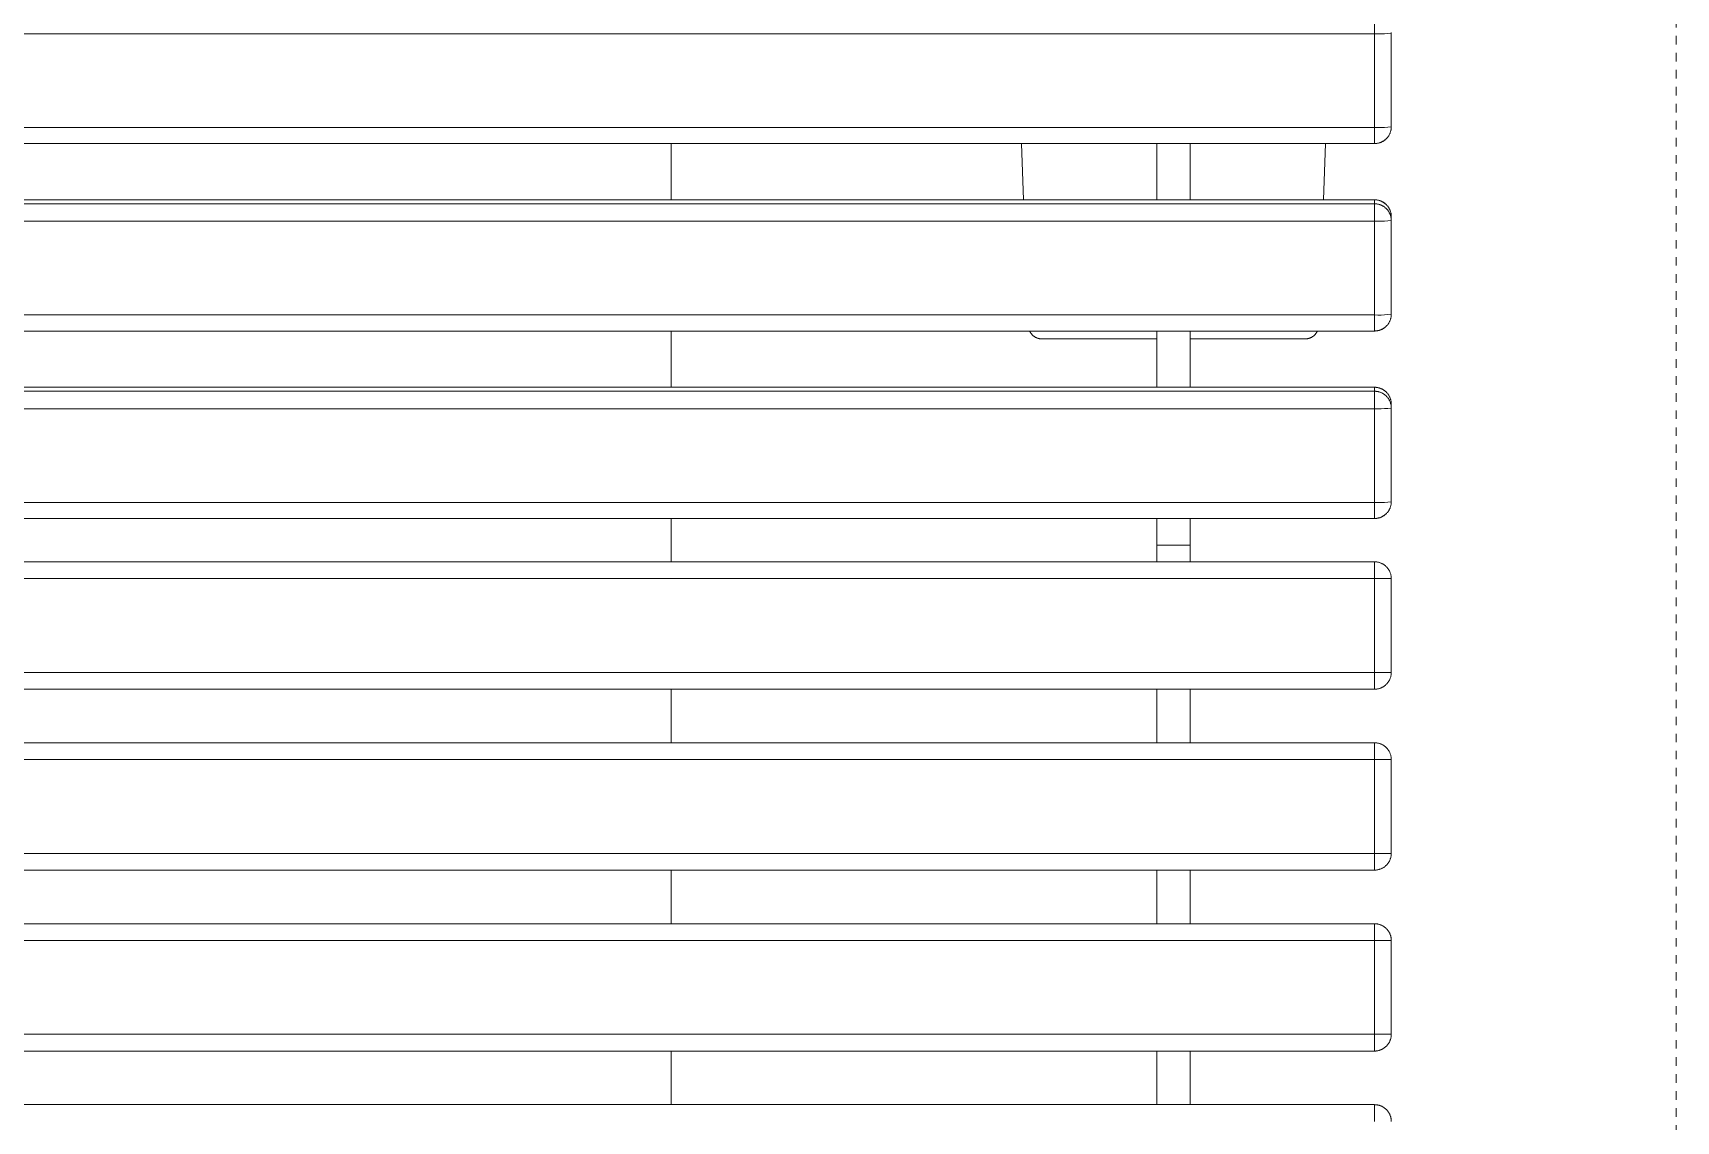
# Model space of a CAD drawing. Header units: inches. Extents: x -16 to 183, y -17 to 123.
# Drawn here: x 47.22 to 66.53, y 61.28 to 74.07 of the extents above; entities that cross this region are included whole.
import ezdxf

# ---------------------------------------------------------------- set-up
doc = ezdxf.new("R2010")
doc.units = ezdxf.units.IN
doc.linetypes.add('HIDDEN', pattern=[1.905, 1.27, -0.635])
doc.layers.add('ZANO_R', color=7, linetype='Continuous', lineweight=0)
doc.layers.add('ZANO_R_przerywana', color=250, linetype='HIDDEN', lineweight=0)

msp = doc.modelspace()

# ---------------------------------------------------------------- linework, layer by layer
at = {"layer": 'ZANO_R'}
for p, q in [((62.98564, 74.05976), (62.98564, 74.26474)), ((62.98564, 74.05976), (-7.48676, 74.05976)), ((62.98564, 72.95838), (62.98564, 74.05976)), ((62.98564, 74.05976), (63.02508, 74.05877)), ((63.02508, 74.05877), (63.06453, 74.05911)), ((63.06453, 74.05911), (63.10394, 74.06077)), ((63.10394, 74.06077), (63.14328, 74.06376)), ((63.14328, 74.06376), (63.18249, 74.06807)), ((63.18237, 74.07494), (63.18249, 74.06807)), ((63.18249, 74.06789), (63.18249, 73.5518)), ((63.18249, 73.01343), (63.18249, 73.5518)), ((63.18249, 73.01343), (63.18249, 72.96669)), ((-7.48676, 72.95838), (62.98564, 72.95838)), ((62.98564, 72.82348), (62.98564, 72.95838)), ((62.98564, 72.95838), (63.02508, 72.95739)), ((62.98564, 72.782), (62.98564, 72.82348)), ((63.02508, 72.95739), (63.06453, 72.95773)), ((63.06453, 72.95773), (63.10394, 72.95939)), ((63.08892, 72.79926), (63.08308, 72.7958)), ((63.0899, 72.79972), (63.08401, 72.79618)), ((63.09465, 72.80293), (63.08892, 72.79926)), ((63.09566, 72.80346), (63.0899, 72.79972)), ((63.10024, 72.80678), (63.09465, 72.80293)), ((63.10129, 72.80739), (63.09566, 72.80346)), ((63.1057, 72.81083), (63.10024, 72.80678)), ((63.10677, 72.81152), (63.10129, 72.80739)), ((63.10394, 72.95939), (63.14328, 72.96238)), ((63.11101, 72.81506), (63.1057, 72.81083)), ((63.11211, 72.81584), (63.10677, 72.81152)), ((63.11618, 72.81948), (63.11101, 72.81506)), ((63.1173, 72.82035), (63.11211, 72.81584)), ((63.12119, 72.82407), (63.11618, 72.81948)), ((63.12232, 72.82503), (63.1173, 72.82035)), ((63.12718, 72.82988), (63.12232, 72.82503)), ((63.13187, 72.8349), (63.12718, 72.82988)), ((63.13637, 72.84008), (63.13187, 72.8349)), ((63.1407, 72.84541), (63.13637, 72.84008)), ((63.14483, 72.8509), (63.1407, 72.84541)), ((63.14328, 72.96238), (63.18249, 72.96669)), ((63.14877, 72.85652), (63.14483, 72.8509)), ((63.15252, 72.86228), (63.14877, 72.85652)), ((63.15606, 72.86816), (63.15252, 72.86228)), ((63.15939, 72.87416), (63.15606, 72.86816)), ((63.16251, 72.88028), (63.15939, 72.87416)), ((63.16542, 72.8865), (63.16251, 72.88028)), ((63.16811, 72.89282), (63.16542, 72.8865)), ((63.17057, 72.89923), (63.16811, 72.89282)), ((63.17281, 72.90572), (63.17057, 72.89923)), ((63.17483, 72.91229), (63.17281, 72.90572)), ((63.17661, 72.91892), (63.17483, 72.91229)), ((63.17816, 72.92561), (63.17661, 72.91892)), ((63.17947, 72.93235), (63.17816, 72.92561)), ((63.18055, 72.93913), (63.17947, 72.93235)), ((63.1814, 72.94594), (63.18055, 72.93913)), ((63.182, 72.95278), (63.1814, 72.94594)), ((63.18237, 72.95964), (63.182, 72.95278)), ((63.18249, 72.96651), (63.18237, 72.95964)), ((62.98564, 72.77002), (-7.48676, 72.77002)), ((62.98564, 72.76984), (-7.48676, 72.76984)), ((54.71865, 72.77002), (54.71865, 72.10854)), ((58.83611, 72.77002), (58.86189, 72.10854)), ((60.42659, 72.10854), (60.42659, 72.77002)), ((60.82029, 72.10854), (60.82029, 72.77002)), ((62.38499, 72.10854), (62.41077, 72.77002)), ((62.98564, 72.7724), (62.98564, 72.782)), ((62.98564, 72.77031), (62.98564, 72.7724)), ((62.98564, 72.7699), (62.98564, 72.77031)), ((62.99244, 72.77013), (62.98564, 72.77002)), ((62.99251, 72.76996), (62.98564, 72.76984)), ((62.98564, 72.76984), (62.98564, 72.7699)), ((62.98564, 72.76988), (62.98564, 72.76985)), ((62.98564, 72.76985), (62.98564, 72.76984)), ((62.98564, 72.76984), (62.98564, 72.76984)), ((62.99922, 72.77049), (62.99244, 72.77013)), ((62.99937, 72.77032), (62.99251, 72.76996)), ((63.00599, 72.77107), (62.99922, 72.77049)), ((63.00621, 72.77092), (62.99937, 72.77032)), ((63.01274, 72.77189), (63.00599, 72.77107)), ((63.01302, 72.77176), (63.00621, 72.77092)), ((63.01945, 72.77294), (63.01274, 72.77189)), ((63.01981, 72.77283), (63.01302, 72.77176)), ((63.02612, 72.77422), (63.01945, 72.77294)), ((63.02655, 72.77414), (63.01981, 72.77283)), ((63.03275, 72.77573), (63.02612, 72.77422)), ((63.03324, 72.77568), (63.02655, 72.77414)), ((63.03931, 72.77747), (63.03275, 72.77573)), ((63.03987, 72.77746), (63.03324, 72.77568)), ((63.04582, 72.77943), (63.03931, 72.77747)), ((63.04644, 72.77946), (63.03987, 72.77746)), ((63.05225, 72.78162), (63.04582, 72.77943)), ((63.05293, 72.7817), (63.04644, 72.77946)), ((63.05861, 72.78403), (63.05225, 72.78162)), ((63.05934, 72.78416), (63.05293, 72.7817)), ((63.06487, 72.78665), (63.05861, 72.78403)), ((63.06566, 72.78684), (63.05934, 72.78416)), ((63.07105, 72.78949), (63.06487, 72.78665)), ((63.07189, 72.78974), (63.06566, 72.78684)), ((63.07712, 72.79254), (63.07105, 72.78949)), ((63.07801, 72.79286), (63.07189, 72.78974)), ((63.08308, 72.7958), (63.07712, 72.79254)), ((63.08401, 72.79618), (63.07801, 72.79286)), ((-7.48676, 72.10871), (62.98564, 72.10871)), ((62.98564, 72.10854), (-7.48676, 72.10854)), ((-7.48676, 72.06199), (62.98564, 72.06199)), ((62.98564, 72.10871), (62.99244, 72.1086)), ((62.98564, 72.10854), (62.98564, 72.10867)), ((62.98564, 72.06199), (62.98564, 72.10854)), ((62.98564, 72.10854), (62.99251, 72.10842)), ((62.98564, 71.857), (62.98564, 72.06199)), ((62.98564, 72.06199), (62.99251, 72.06187)), ((62.99244, 72.1086), (62.99923, 72.10824)), ((62.99251, 72.10842), (62.99937, 72.10807)), ((62.99251, 72.06187), (62.99937, 72.06152)), ((62.99923, 72.10824), (63.00601, 72.10766)), ((62.99937, 72.10807), (63.00621, 72.10747)), ((62.99937, 72.06152), (63.00621, 72.06092)), ((63.00601, 72.10766), (63.01276, 72.10684)), ((63.00621, 72.10747), (63.01303, 72.10664)), ((63.00621, 72.06092), (63.01303, 72.06009)), ((63.01276, 72.10684), (63.01947, 72.10578)), ((63.01303, 72.10664), (63.01981, 72.10556)), ((63.01303, 72.06009), (63.01981, 72.05901)), ((63.01947, 72.10578), (63.02615, 72.1045)), ((63.01981, 72.10556), (63.02655, 72.10426)), ((63.01981, 72.05901), (63.02655, 72.05771)), ((63.02615, 72.1045), (63.03278, 72.10299)), ((63.02655, 72.10426), (63.03325, 72.10271)), ((63.02655, 72.05771), (63.03325, 72.05616)), ((63.03278, 72.10299), (63.03935, 72.10125)), ((63.03325, 72.10271), (63.03988, 72.10094)), ((63.03325, 72.05616), (63.03988, 72.05439)), ((63.03935, 72.10125), (63.04586, 72.09928)), ((63.03988, 72.10094), (63.04645, 72.09894)), ((63.03988, 72.05439), (63.04645, 72.05239)), ((63.04586, 72.09928), (63.0523, 72.09709)), ((63.04645, 72.09894), (63.05294, 72.0967)), ((63.04645, 72.05239), (63.05294, 72.05015)), ((63.0523, 72.09709), (63.05865, 72.09467)), ((63.05294, 72.0967), (63.05936, 72.09424)), ((63.05294, 72.05015), (63.05936, 72.04769)), ((63.05865, 72.09467), (63.06492, 72.09204)), ((63.05936, 72.09424), (63.06568, 72.09156)), ((63.05936, 72.04769), (63.06568, 72.04501)), ((63.06492, 72.09204), (63.0711, 72.0892)), ((63.06568, 72.09156), (63.07191, 72.08866)), ((63.06568, 72.04501), (63.07191, 72.04211)), ((63.0711, 72.0892), (63.07717, 72.08614)), ((63.07191, 72.08866), (63.07803, 72.08555)), ((63.07191, 72.04211), (63.07803, 72.039)), ((63.07717, 72.08614), (63.08314, 72.08287)), ((63.07803, 72.08555), (63.08404, 72.08222)), ((63.07803, 72.039), (63.08404, 72.03567)), ((63.08314, 72.08287), (63.08899, 72.07941)), ((63.08404, 72.08222), (63.08992, 72.07869)), ((63.08404, 72.03567), (63.08992, 72.03214)), ((63.08899, 72.07941), (63.09471, 72.07574)), ((63.08992, 72.07869), (63.09569, 72.07495)), ((63.08992, 72.03214), (63.09569, 72.0284)), ((63.09471, 72.07574), (63.10031, 72.07187)), ((63.09569, 72.07495), (63.10131, 72.07101)), ((63.09569, 72.0284), (63.10131, 72.02446)), ((63.10031, 72.07187), (63.10576, 72.06782)), ((63.10131, 72.07101), (63.1068, 72.06688)), ((63.10576, 72.06782), (63.11108, 72.06357)), ((63.1068, 72.06688), (63.11214, 72.06256)), ((63.11108, 72.06357), (63.11624, 72.05915)), ((63.11214, 72.06256), (63.11733, 72.05806)), ((63.11624, 72.05915), (63.12125, 72.05455)), ((63.11733, 72.05806), (63.12235, 72.05338)), ((63.12235, 72.05338), (63.12721, 72.04852)), ((63.12721, 72.04852), (63.13189, 72.0435)), ((63.13189, 72.0435), (63.1364, 72.03832)), ((63.1364, 72.03832), (63.14073, 72.03298)), ((63.14073, 72.03298), (63.14486, 72.0275)), ((63.14486, 72.0275), (63.14881, 72.02188)), ((62.98564, 71.857), (-7.48676, 71.857)), ((62.98564, 70.75562), (62.98564, 71.857)), ((62.98564, 71.857), (63.02508, 71.85601)), ((63.02508, 71.85601), (63.06453, 71.85635)), ((63.06453, 71.85635), (63.10394, 71.85801)), ((63.10131, 72.02446), (63.1068, 72.02033)), ((63.10394, 71.85801), (63.14328, 71.861)), ((63.1068, 72.02033), (63.11214, 72.01601)), ((63.11214, 72.01601), (63.11733, 72.01151)), ((63.11733, 72.01151), (63.12235, 72.00683)), ((63.12235, 72.00683), (63.12721, 72.00197)), ((63.12721, 72.00197), (63.13189, 71.99695)), ((63.13189, 71.99695), (63.1364, 71.99177)), ((63.1364, 71.99177), (63.14073, 71.98643)), ((63.14073, 71.98643), (63.14486, 71.98095)), ((63.14328, 71.861), (63.18249, 71.86531)), ((63.14486, 71.98095), (63.14881, 71.97533)), ((63.14881, 72.02188), (63.15255, 72.01612)), ((63.14881, 71.97533), (63.15255, 71.96957)), ((63.15255, 72.01612), (63.15609, 72.01023)), ((63.15255, 71.96957), (63.15609, 71.96368)), ((63.15609, 72.01023), (63.15942, 72.00423)), ((63.15609, 71.96368), (63.15942, 71.95768)), ((63.15942, 72.00423), (63.16254, 71.99811)), ((63.15942, 71.95768), (63.16254, 71.95156)), ((63.16254, 71.99811), (63.16545, 71.99189)), ((63.16254, 71.95156), (63.16545, 71.94534)), ((63.16545, 71.99189), (63.16813, 71.98557)), ((63.16545, 71.94534), (63.16813, 71.93902)), ((63.16813, 71.98557), (63.1706, 71.97916)), ((63.16813, 71.93902), (63.1706, 71.93261)), ((63.1706, 71.97916), (63.17284, 71.97266)), ((63.1706, 71.93261), (63.17284, 71.92611)), ((63.17284, 71.97266), (63.17485, 71.9661)), ((63.17284, 71.92611), (63.17485, 71.91955)), ((63.17485, 71.9661), (63.17663, 71.95946)), ((63.17485, 71.91955), (63.17663, 71.91291)), ((63.17663, 71.95946), (63.17818, 71.95277)), ((63.17663, 71.91291), (63.17818, 71.90622)), ((63.17818, 71.95277), (63.17949, 71.94603)), ((63.17818, 71.90622), (63.17949, 71.89948)), ((63.17949, 71.94603), (63.18057, 71.93925)), ((63.17949, 71.89948), (63.18057, 71.8927)), ((63.18057, 71.93925), (63.18141, 71.93243)), ((63.18057, 71.8927), (63.18141, 71.88588)), ((63.18141, 71.93243), (63.18201, 71.92559)), ((63.18141, 71.88588), (63.18201, 71.87904)), ((63.18201, 71.92559), (63.18237, 71.91873)), ((63.18201, 71.87904), (63.18237, 71.87218)), ((63.18237, 71.91873), (63.18249, 71.91186)), ((63.18237, 71.87218), (63.18249, 71.86531)), ((63.18249, 71.91186), (63.18249, 71.86968)), ((63.18249, 70.81067), (63.18249, 71.86513)), ((-7.48676, 70.75562), (62.98564, 70.75562)), ((62.98564, 70.62072), (62.98564, 70.75562)), ((62.98564, 70.75562), (63.02508, 70.75463)), ((63.02508, 70.75463), (63.06453, 70.75497)), ((63.06453, 70.75497), (63.10394, 70.75664)), ((63.10394, 70.75664), (63.14328, 70.75962)), ((63.14328, 70.75962), (63.18249, 70.76394)), ((63.16251, 70.67752), (63.15939, 70.67141)), ((63.16542, 70.68375), (63.16251, 70.67752)), ((63.16811, 70.69006), (63.16542, 70.68375)), ((63.17057, 70.69647), (63.16811, 70.69006)), ((63.17281, 70.70296), (63.17057, 70.69647)), ((63.17483, 70.70953), (63.17281, 70.70296)), ((63.17661, 70.71616), (63.17483, 70.70953)), ((63.17816, 70.72285), (63.17661, 70.71616)), ((63.17947, 70.72959), (63.17816, 70.72285)), ((63.18055, 70.73637), (63.17947, 70.72959)), ((63.1814, 70.74319), (63.18055, 70.73637)), ((63.182, 70.75003), (63.1814, 70.74319)), ((63.18237, 70.75689), (63.182, 70.75003)), ((63.18249, 70.76375), (63.18237, 70.75689)), ((63.18249, 70.81067), (63.18249, 70.76394)), ((62.98564, 70.56726), (-7.48676, 70.56726)), ((62.98564, 70.56709), (-7.48676, 70.56709)), ((54.71865, 70.56726), (54.71865, 69.90578)), ((58.93565, 70.56229), (58.93332, 70.56726)), ((58.93815, 70.55741), (58.93565, 70.56229)), ((58.94081, 70.55261), (58.93815, 70.55741)), ((58.94365, 70.54791), (58.94081, 70.55261)), ((58.94665, 70.54331), (58.94365, 70.54791)), ((58.9498, 70.53882), (58.94665, 70.54331)), ((58.95311, 70.53444), (58.9498, 70.53882)), ((58.95657, 70.53018), (58.95311, 70.53444)), ((58.96018, 70.52605), (58.95657, 70.53018)), ((58.96392, 70.52204), (58.96018, 70.52605)), ((58.96781, 70.51816), (58.96392, 70.52204)), ((58.97183, 70.51442), (58.96781, 70.51816)), ((58.97597, 70.51083), (58.97183, 70.51442)), ((58.98024, 70.50738), (58.97597, 70.51083)), ((58.98463, 70.50408), (58.98024, 70.50738)), ((58.98913, 70.50094), (58.98463, 70.50408)), ((58.99373, 70.49795), (58.98913, 70.50094)), ((58.99844, 70.49513), (58.99373, 70.49795)), ((59.00324, 70.49247), (58.99844, 70.49513)), ((59.00813, 70.48998), (59.00324, 70.49247)), ((59.01311, 70.48767), (59.00813, 70.48998)), ((59.01816, 70.48553), (59.01311, 70.48767)), ((59.02329, 70.48356), (59.01816, 70.48553)), ((59.02848, 70.48178), (59.02329, 70.48356)), ((60.42659, 69.90578), (60.42659, 70.56726)), ((60.82029, 69.90578), (60.82029, 70.56726)), ((62.22359, 70.48356), (62.2184, 70.48178)), ((62.22872, 70.48553), (62.22359, 70.48356)), ((62.23377, 70.48767), (62.22872, 70.48553)), ((62.23875, 70.48998), (62.23377, 70.48767)), ((62.24364, 70.49247), (62.23875, 70.48998)), ((62.24844, 70.49513), (62.24364, 70.49247)), ((62.25315, 70.49795), (62.24844, 70.49513)), ((62.25775, 70.50094), (62.25315, 70.49795)), ((62.26225, 70.50408), (62.25775, 70.50094)), ((62.26664, 70.50738), (62.26225, 70.50408)), ((62.27091, 70.51083), (62.26664, 70.50738)), ((62.27505, 70.51442), (62.27091, 70.51083)), ((62.27907, 70.51816), (62.27505, 70.51442)), ((62.28296, 70.52204), (62.27907, 70.51816)), ((62.2867, 70.52605), (62.28296, 70.52204)), ((62.29031, 70.53018), (62.2867, 70.52605)), ((62.29377, 70.53444), (62.29031, 70.53018)), ((62.29708, 70.53882), (62.29377, 70.53444)), ((62.30023, 70.54331), (62.29708, 70.53882)), ((62.30323, 70.54791), (62.30023, 70.54331)), ((62.30606, 70.55261), (62.30323, 70.54791)), ((62.30873, 70.55741), (62.30606, 70.55261)), ((62.31123, 70.56229), (62.30873, 70.55741)), ((62.31356, 70.56726), (62.31123, 70.56229)), ((62.98564, 70.57925), (62.98564, 70.62072)), ((62.98564, 70.56965), (62.98564, 70.57925)), ((62.98564, 70.56756), (62.98564, 70.56965)), ((62.98564, 70.56714), (62.98564, 70.56756)), ((62.99244, 70.56738), (62.98564, 70.56726)), ((62.99251, 70.5672), (62.98564, 70.56709)), ((62.98564, 70.56709), (62.98564, 70.56714)), ((62.98564, 70.56712), (62.98564, 70.56709)), ((62.98564, 70.56709), (62.98564, 70.56709)), ((62.98564, 70.56709), (62.98564, 70.56709)), ((62.99922, 70.56773), (62.99244, 70.56738)), ((62.99937, 70.56756), (62.99251, 70.5672)), ((63.00599, 70.56831), (62.99922, 70.56773)), ((63.00621, 70.56816), (62.99937, 70.56756)), ((63.01274, 70.56913), (63.00599, 70.56831)), ((63.01302, 70.569), (63.00621, 70.56816)), ((63.01945, 70.57018), (63.01274, 70.56913)), ((63.01981, 70.57007), (63.01302, 70.569)), ((63.02612, 70.57146), (63.01945, 70.57018)), ((63.02655, 70.57138), (63.01981, 70.57007)), ((63.03275, 70.57297), (63.02612, 70.57146)), ((63.03324, 70.57293), (63.02655, 70.57138)), ((63.03931, 70.57471), (63.03275, 70.57297)), ((63.03987, 70.5747), (63.03324, 70.57293)), ((63.04582, 70.57668), (63.03931, 70.57471)), ((63.04644, 70.57671), (63.03987, 70.5747)), ((63.05225, 70.57886), (63.04582, 70.57668)), ((63.05293, 70.57894), (63.04644, 70.57671)), ((63.05861, 70.58127), (63.05225, 70.57886)), ((63.05934, 70.5814), (63.05293, 70.57894)), ((63.06487, 70.58389), (63.05861, 70.58127)), ((63.06566, 70.58408), (63.05934, 70.5814)), ((63.07105, 70.58673), (63.06487, 70.58389)), ((63.07189, 70.58698), (63.06566, 70.58408)), ((63.07712, 70.58979), (63.07105, 70.58673)), ((63.07801, 70.5901), (63.07189, 70.58698)), ((63.08308, 70.59304), (63.07712, 70.58979)), ((63.08401, 70.59343), (63.07801, 70.5901)), ((63.08892, 70.59651), (63.08308, 70.59304)), ((63.0899, 70.59696), (63.08401, 70.59343)), ((63.09465, 70.60017), (63.08892, 70.59651)), ((63.09566, 70.6007), (63.0899, 70.59696)), ((63.10024, 70.60403), (63.09465, 70.60017)), ((63.10129, 70.60464), (63.09566, 70.6007)), ((63.1057, 70.60807), (63.10024, 70.60403)), ((63.10677, 70.60877), (63.10129, 70.60464)), ((63.11101, 70.61231), (63.1057, 70.60807)), ((63.11211, 70.61309), (63.10677, 70.60877)), ((63.11618, 70.61672), (63.11101, 70.61231)), ((63.1173, 70.61759), (63.11211, 70.61309)), ((63.12119, 70.62131), (63.11618, 70.61672)), ((63.12232, 70.62227), (63.1173, 70.61759)), ((63.12718, 70.62712), (63.12232, 70.62227)), ((63.13187, 70.63214), (63.12718, 70.62712)), ((63.13637, 70.63732), (63.13187, 70.63214)), ((63.1407, 70.64266), (63.13637, 70.63732)), ((63.14483, 70.64814), (63.1407, 70.64266)), ((63.14877, 70.65376), (63.14483, 70.64814)), ((63.15252, 70.65952), (63.14877, 70.65376)), ((63.15606, 70.6654), (63.15252, 70.65952)), ((63.15939, 70.67141), (63.15606, 70.6654)), ((59.03373, 70.48018), (59.02848, 70.48178)), ((59.03903, 70.47876), (59.03373, 70.48018)), ((59.04438, 70.47752), (59.03903, 70.47876)), ((59.04976, 70.47648), (59.04438, 70.47752)), ((59.05518, 70.47562), (59.04976, 70.47648)), ((59.06063, 70.47495), (59.05518, 70.47562)), ((59.0661, 70.47448), (59.06063, 70.47495)), ((59.07158, 70.47419), (59.0661, 70.47448)), ((59.07707, 70.47409), (59.07158, 70.47419)), ((59.07707, 70.47409), (60.42659, 70.47409)), ((60.82029, 70.47409), (62.16981, 70.47409)), ((62.1753, 70.47419), (62.16981, 70.47409)), ((62.18078, 70.47448), (62.1753, 70.47419)), ((62.18625, 70.47495), (62.18078, 70.47448)), ((62.19169, 70.47562), (62.18625, 70.47495)), ((62.19712, 70.47648), (62.19169, 70.47562)), ((62.2025, 70.47752), (62.19712, 70.47648)), ((62.20785, 70.47876), (62.2025, 70.47752)), ((62.21315, 70.48018), (62.20785, 70.47876)), ((62.2184, 70.48178), (62.21315, 70.48018)), ((-7.48676, 69.90596), (62.98564, 69.90596)), ((62.98564, 69.90578), (-7.48676, 69.90578)), ((62.98564, 69.90596), (62.99244, 69.90584)), ((62.98564, 69.90578), (62.98564, 69.90592)), ((62.98564, 69.85923), (62.98564, 69.90578)), ((62.98564, 69.90578), (62.99251, 69.90566)), ((62.99244, 69.90584), (62.99923, 69.90549)), ((62.99251, 69.90566), (62.99937, 69.90531)), ((62.99923, 69.90549), (63.00601, 69.9049)), ((62.99937, 69.90531), (63.00621, 69.90471)), ((63.00601, 69.9049), (63.01276, 69.90408)), ((63.00621, 69.90471), (63.01303, 69.90388)), ((63.01276, 69.90408), (63.01947, 69.90303)), ((63.01303, 69.90388), (63.01981, 69.90281)), ((63.01947, 69.90303), (63.02615, 69.90174)), ((63.01981, 69.90281), (63.02655, 69.9015)), ((-7.48676, 69.85923), (62.98564, 69.85923)), ((62.98564, 69.65424), (62.98564, 69.85923)), ((62.98564, 69.85923), (62.99251, 69.85911)), ((62.99251, 69.85911), (62.99937, 69.85876)), ((62.99937, 69.85876), (63.00621, 69.85816)), ((63.00621, 69.85816), (63.01303, 69.85733)), ((63.01303, 69.85733), (63.01981, 69.85626)), ((63.01981, 69.85626), (63.02655, 69.85495)), ((63.02615, 69.90174), (63.03278, 69.90023)), ((63.02655, 69.9015), (63.03325, 69.89996)), ((63.02655, 69.85495), (63.03325, 69.85341)), ((63.03278, 69.90023), (63.03935, 69.89849)), ((63.03325, 69.89996), (63.03988, 69.89818)), ((63.03325, 69.85341), (63.03988, 69.85163)), ((63.03935, 69.89849), (63.04586, 69.89652)), ((63.03988, 69.89818), (63.04645, 69.89618)), ((63.03988, 69.85163), (63.04645, 69.84963)), ((63.04586, 69.89652), (63.0523, 69.89433)), ((63.04645, 69.89618), (63.05294, 69.89395)), ((63.04645, 69.84963), (63.05294, 69.8474)), ((63.0523, 69.89433), (63.05865, 69.89192)), ((63.05294, 69.89395), (63.05936, 69.89149)), ((63.05294, 69.8474), (63.05936, 69.84494)), ((63.05865, 69.89192), (63.06492, 69.88929)), ((63.05936, 69.89149), (63.06568, 69.88881)), ((63.05936, 69.84494), (63.06568, 69.84226)), ((63.06492, 69.88929), (63.0711, 69.88644)), ((63.06568, 69.88881), (63.07191, 69.88591)), ((63.06568, 69.84226), (63.07191, 69.83936)), ((63.0711, 69.88644), (63.07717, 69.88338)), ((63.07191, 69.88591), (63.07803, 69.88279)), ((63.07191, 69.83936), (63.07803, 69.83624)), ((63.07717, 69.88338), (63.08314, 69.88012)), ((63.07803, 69.88279), (63.08404, 69.87946)), ((63.07803, 69.83624), (63.08404, 69.83291)), ((63.08314, 69.88012), (63.08899, 69.87665)), ((63.08404, 69.87946), (63.08992, 69.87593)), ((63.08404, 69.83291), (63.08992, 69.82938)), ((63.08899, 69.87665), (63.09471, 69.87298)), ((63.08992, 69.87593), (63.09569, 69.87219)), ((63.08992, 69.82938), (63.09569, 69.82564)), ((63.09471, 69.87298), (63.10031, 69.86912)), ((63.09569, 69.87219), (63.10131, 69.86826)), ((63.09569, 69.82564), (63.10131, 69.82171)), ((63.10031, 69.86912), (63.10576, 69.86506)), ((63.10131, 69.86826), (63.1068, 69.86412)), ((63.10131, 69.82171), (63.1068, 69.81757)), ((63.10576, 69.86506), (63.11108, 69.86082)), ((63.1068, 69.86412), (63.11214, 69.8598)), ((63.1068, 69.81757), (63.11214, 69.81325)), ((63.11108, 69.86082), (63.11624, 69.8564)), ((63.11214, 69.8598), (63.11733, 69.8553)), ((63.11214, 69.81325), (63.11733, 69.80875)), ((63.11624, 69.8564), (63.12125, 69.8518)), ((63.11733, 69.8553), (63.12235, 69.85062)), ((63.11733, 69.80875), (63.12235, 69.80407)), ((63.12235, 69.85062), (63.12721, 69.84577)), ((63.12235, 69.80407), (63.12721, 69.79922)), ((63.12721, 69.84577), (63.13189, 69.84074)), ((63.12721, 69.79922), (63.13189, 69.79419)), ((63.13189, 69.84074), (63.1364, 69.83556)), ((63.13189, 69.79419), (63.1364, 69.78901)), ((63.1364, 69.83556), (63.14073, 69.83023)), ((63.1364, 69.78901), (63.14073, 69.78368)), ((63.14073, 69.83023), (63.14486, 69.82474)), ((63.14073, 69.78368), (63.14486, 69.77819)), ((63.14486, 69.82474), (63.14881, 69.81912)), ((63.14486, 69.77819), (63.14881, 69.77257)), ((63.14881, 69.81912), (63.15255, 69.81336)), ((63.14881, 69.77257), (63.15255, 69.76681)), ((63.15255, 69.81336), (63.15609, 69.80748)), ((63.15255, 69.76681), (63.15609, 69.76093)), ((63.15609, 69.80748), (63.15942, 69.80147)), ((63.15609, 69.76093), (63.15942, 69.75492)), ((63.15942, 69.80147), (63.16254, 69.79535)), ((63.15942, 69.75492), (63.16254, 69.7488)), ((63.16254, 69.79535), (63.16545, 69.78913)), ((63.16254, 69.7488), (63.16545, 69.74258)), ((63.16545, 69.78913), (63.16813, 69.78281)), ((63.16545, 69.74258), (63.16813, 69.73626)), ((63.16813, 69.78281), (63.1706, 69.7764)), ((63.16813, 69.73626), (63.1706, 69.72985)), ((63.1706, 69.7764), (63.17284, 69.76991)), ((63.1706, 69.72985), (63.17284, 69.72336)), ((63.17284, 69.76991), (63.17485, 69.76334)), ((63.17284, 69.72336), (63.17485, 69.71679)), ((63.17485, 69.76334), (63.17663, 69.75671)), ((63.17485, 69.71679), (63.17663, 69.71016)), ((63.17663, 69.75671), (63.17818, 69.75001)), ((63.17663, 69.71016), (63.17818, 69.70346)), ((63.17818, 69.75001), (63.17949, 69.74327)), ((63.17949, 69.74327), (63.18057, 69.73649)), ((63.18057, 69.73649), (63.18141, 69.72967)), ((63.18141, 69.72967), (63.18201, 69.72283)), ((63.18201, 69.72283), (63.18237, 69.71597)), ((63.18237, 69.71597), (63.18249, 69.70911)), ((62.98564, 69.65424), (-7.48676, 69.65424)), ((62.98564, 68.55287), (62.98564, 69.65424)), ((62.98564, 69.65424), (63.02508, 69.65326)), ((63.02508, 69.65326), (63.06453, 69.65359)), ((63.06453, 69.65359), (63.10394, 69.65526)), ((63.10394, 69.65526), (63.14328, 69.65825)), ((63.14328, 69.65825), (63.18249, 69.66256)), ((63.17818, 69.70346), (63.17949, 69.69672)), ((63.17949, 69.69672), (63.18057, 69.68994)), ((63.18057, 69.68994), (63.18141, 69.68312)), ((63.18141, 69.68312), (63.18201, 69.67628)), ((63.18201, 69.67628), (63.18237, 69.66942)), ((63.18237, 69.66942), (63.18249, 69.66256)), ((63.18249, 69.70911), (63.18249, 69.66692)), ((63.18249, 68.60791), (63.18249, 69.66237)), ((-7.48676, 68.55287), (62.98564, 68.55287)), ((62.98564, 68.41797), (62.98564, 68.55287)), ((62.98564, 68.55287), (63.02508, 68.55188)), ((63.02508, 68.55188), (63.06453, 68.55221)), ((63.06453, 68.55221), (63.10394, 68.55388)), ((63.10394, 68.55388), (63.14328, 68.55687)), ((63.14328, 68.55687), (63.18249, 68.56118)), ((63.18237, 68.55413), (63.182, 68.54727)), ((63.18249, 68.56099), (63.18237, 68.55413)), ((63.18249, 68.60791), (63.18249, 68.56118)), ((62.98564, 68.3645), (-7.48676, 68.3645)), ((62.98564, 68.36433), (-7.48676, 68.36433)), ((54.71865, 68.3645), (54.71865, 67.85505)), ((60.42659, 68.04915), (60.42659, 68.3645)), ((60.82029, 68.04915), (60.82029, 68.3645)), ((62.98564, 68.37649), (62.98564, 68.41797)), ((62.98564, 68.36689), (62.98564, 68.37649)), ((62.98564, 68.3648), (62.98564, 68.36689)), ((62.98564, 68.36439), (62.98564, 68.3648)), ((62.99244, 68.36462), (62.98564, 68.3645)), ((62.99251, 68.36445), (62.98564, 68.36433)), ((62.98564, 68.36433), (62.98564, 68.36439)), ((62.98564, 68.36437), (62.98564, 68.36434)), ((62.98564, 68.36434), (62.98564, 68.36433)), ((62.98564, 68.36433), (62.98564, 68.36433)), ((62.99922, 68.36497), (62.99244, 68.36462)), ((62.99937, 68.36481), (62.99251, 68.36445)), ((63.00599, 68.36556), (62.99922, 68.36497)), ((63.00621, 68.36541), (62.99937, 68.36481)), ((63.01274, 68.36637), (63.00599, 68.36556)), ((63.01302, 68.36624), (63.00621, 68.36541)), ((63.01945, 68.36743), (63.01274, 68.36637)), ((63.01981, 68.36732), (63.01302, 68.36624)), ((63.02612, 68.36871), (63.01945, 68.36743)), ((63.02655, 68.36863), (63.01981, 68.36732)), ((63.03275, 68.37022), (63.02612, 68.36871)), ((63.03324, 68.37017), (63.02655, 68.36863)), ((63.03931, 68.37195), (63.03275, 68.37022)), ((63.03987, 68.37195), (63.03324, 68.37017)), ((63.04582, 68.37392), (63.03931, 68.37195)), ((63.04644, 68.37395), (63.03987, 68.37195)), ((63.05225, 68.37611), (63.04582, 68.37392)), ((63.05293, 68.37619), (63.04644, 68.37395)), ((63.05861, 68.37851), (63.05225, 68.37611)), ((63.05934, 68.37865), (63.05293, 68.37619)), ((63.06487, 68.38114), (63.05861, 68.37851)), ((63.06566, 68.38133), (63.05934, 68.37865)), ((63.07105, 68.38398), (63.06487, 68.38114)), ((63.07189, 68.38423), (63.06566, 68.38133)), ((63.07712, 68.38703), (63.07105, 68.38398)), ((63.07801, 68.38734), (63.07189, 68.38423)), ((63.08308, 68.39029), (63.07712, 68.38703)), ((63.08401, 68.39067), (63.07801, 68.38734)), ((63.08892, 68.39375), (63.08308, 68.39029)), ((63.0899, 68.39421), (63.08401, 68.39067)), ((63.09465, 68.39741), (63.08892, 68.39375)), ((63.09566, 68.39794), (63.0899, 68.39421)), ((63.10024, 68.40127), (63.09465, 68.39741)), ((63.10129, 68.40188), (63.09566, 68.39794)), ((63.1057, 68.40532), (63.10024, 68.40127)), ((63.10677, 68.40601), (63.10129, 68.40188)), ((63.11101, 68.40955), (63.1057, 68.40532)), ((63.11211, 68.41033), (63.10677, 68.40601)), ((63.11618, 68.41397), (63.11101, 68.40955)), ((63.1173, 68.41483), (63.11211, 68.41033)), ((63.12119, 68.41856), (63.11618, 68.41397)), ((63.12232, 68.41951), (63.1173, 68.41483)), ((63.12718, 68.42437), (63.12232, 68.41951)), ((63.13187, 68.42939), (63.12718, 68.42437)), ((63.13637, 68.43457), (63.13187, 68.42939)), ((63.1407, 68.4399), (63.13637, 68.43457)), ((63.14483, 68.44538), (63.1407, 68.4399)), ((63.14877, 68.45101), (63.14483, 68.44538)), ((63.15252, 68.45676), (63.14877, 68.45101)), ((63.15606, 68.46265), (63.15252, 68.45676)), ((63.15939, 68.46865), (63.15606, 68.46265)), ((63.16251, 68.47477), (63.15939, 68.46865)), ((63.16542, 68.48099), (63.16251, 68.47477)), ((63.16811, 68.48731), (63.16542, 68.48099)), ((63.17057, 68.49372), (63.16811, 68.48731)), ((63.17281, 68.50021), (63.17057, 68.49372)), ((63.17483, 68.50677), (63.17281, 68.50021)), ((63.17661, 68.51341), (63.17483, 68.50677)), ((63.17816, 68.52009), (63.17661, 68.51341)), ((63.17947, 68.52683), (63.17816, 68.52009)), ((63.18055, 68.53362), (63.17947, 68.52683)), ((63.1814, 68.54043), (63.18055, 68.53362)), ((63.182, 68.54727), (63.1814, 68.54043)), ((60.42659, 67.85505), (60.42659, 68.04915)), ((60.42659, 68.04915), (60.82029, 68.04915)), ((60.82029, 67.85505), (60.82029, 68.04915)), ((-7.48676, 67.85505), (62.98564, 67.85505)), ((62.98564, 67.6582), (62.98564, 67.85505)), ((62.98564, 67.85505), (62.99236, 67.85494)), ((62.99236, 67.85494), (62.99908, 67.85459)), ((62.99908, 67.85459), (63.00577, 67.85402)), ((63.00577, 67.85402), (63.01245, 67.85322)), ((63.01245, 67.85322), (63.01909, 67.85219)), ((63.01909, 67.85219), (63.02569, 67.85094)), ((63.02569, 67.85094), (63.03225, 67.84946)), ((63.03225, 67.84946), (63.03875, 67.84775)), ((63.03875, 67.84775), (63.04519, 67.84583)), ((63.04519, 67.84583), (63.05156, 67.84369)), ((63.05156, 67.84369), (63.05786, 67.84133)), ((63.05786, 67.84133), (63.06407, 67.83876)), ((63.06407, 67.83876), (63.07019, 67.83597)), ((63.07019, 67.83597), (63.07621, 67.83298)), ((63.07621, 67.83298), (63.08212, 67.82979)), ((63.08212, 67.82979), (63.08792, 67.8264)), ((63.08792, 67.8264), (63.09361, 67.82281)), ((63.09361, 67.82281), (63.09916, 67.81902)), ((63.09916, 67.81902), (63.10459, 67.81505)), ((63.10459, 67.81505), (63.10987, 67.8109)), ((63.10987, 67.8109), (63.11501, 67.80657)), ((63.11501, 67.80657), (63.12, 67.80207)), ((63.12, 67.80207), (63.12484, 67.7974)), ((63.12484, 67.7974), (63.12951, 67.79256)), ((63.12951, 67.79256), (63.13401, 67.78757)), ((63.13401, 67.78757), (63.13834, 67.78243)), ((63.13834, 67.78243), (63.14249, 67.77715)), ((62.98564, 67.6582), (-7.48676, 67.6582)), ((62.98564, 66.55584), (62.98564, 67.6582)), ((62.98564, 67.6582), (63.18249, 67.6582)), ((63.14249, 67.77715), (63.14646, 67.77172)), ((63.14646, 67.77172), (63.15025, 67.76617)), ((63.15025, 67.76617), (63.15384, 67.76048)), ((63.15384, 67.76048), (63.15723, 67.75468)), ((63.15723, 67.75468), (63.16042, 67.74877)), ((63.16042, 67.74877), (63.16341, 67.74275)), ((63.16341, 67.74275), (63.1662, 67.73663)), ((63.1662, 67.73663), (63.16877, 67.73042)), ((63.16877, 67.73042), (63.17113, 67.72412)), ((63.17113, 67.72412), (63.17327, 67.71775)), ((63.17327, 67.71775), (63.17519, 67.71131)), ((63.17519, 67.71131), (63.1769, 67.70481)), ((63.1769, 67.70481), (63.17838, 67.69825)), ((63.17838, 67.69825), (63.17963, 67.69165)), ((63.17963, 67.69165), (63.18066, 67.68501)), ((63.18066, 67.68501), (63.18146, 67.67833)), ((63.18146, 67.67833), (63.18203, 67.67164)), ((63.18203, 67.67164), (63.18238, 67.66492)), ((63.18238, 67.66492), (63.18249, 67.6582)), ((63.18249, 67.6582), (63.18249, 66.55584)), ((-7.48676, 66.55584), (62.98564, 66.55584)), ((62.98564, 66.35899), (62.98564, 66.55584)), ((62.98564, 66.55584), (63.18249, 66.55584)), ((63.13834, 66.43161), (63.13401, 66.42647)), ((63.14249, 66.4369), (63.13834, 66.43161)), ((63.14646, 66.44232), (63.14249, 66.4369)), ((63.15025, 66.44788), (63.14646, 66.44232)), ((63.15384, 66.45356), (63.15025, 66.44788)), ((63.15723, 66.45936), (63.15384, 66.45356)), ((63.16042, 66.46528), (63.15723, 66.45936)), ((63.16341, 66.4713), (63.16042, 66.46528)), ((63.1662, 66.47742), (63.16341, 66.4713)), ((63.16877, 66.48363), (63.1662, 66.47742)), ((63.17113, 66.48992), (63.16877, 66.48363)), ((63.17327, 66.49629), (63.17113, 66.48992)), ((63.17519, 66.50273), (63.17327, 66.49629)), ((63.1769, 66.50923), (63.17519, 66.50273)), ((63.17838, 66.51579), (63.1769, 66.50923)), ((63.17963, 66.52239), (63.17838, 66.51579)), ((63.18066, 66.52904), (63.17963, 66.52239)), ((63.18146, 66.53571), (63.18066, 66.52904)), ((63.18203, 66.54241), (63.18146, 66.53571)), ((63.18238, 66.54912), (63.18203, 66.54241)), ((63.18249, 66.55584), (63.18238, 66.54912)), ((62.98564, 66.35899), (-7.48676, 66.35899)), ((54.71865, 66.35899), (54.71865, 65.72907)), ((60.42659, 65.72907), (60.42659, 66.35899)), ((60.82029, 65.72907), (60.82029, 66.35899)), ((62.99236, 66.35911), (62.98564, 66.35899)), ((62.99908, 66.35945), (62.99236, 66.35911)), ((63.00577, 66.36002), (62.99908, 66.35945)), ((63.01245, 66.36082), (63.00577, 66.36002)), ((63.01909, 66.36185), (63.01245, 66.36082)), ((63.02569, 66.36311), (63.01909, 66.36185)), ((63.03225, 66.36459), (63.02569, 66.36311)), ((63.03875, 66.36629), (63.03225, 66.36459)), ((63.04519, 66.36821), (63.03875, 66.36629)), ((63.05156, 66.37036), (63.04519, 66.36821)), ((63.05786, 66.37272), (63.05156, 66.37036)), ((63.06407, 66.37529), (63.05786, 66.37272)), ((63.07019, 66.37807), (63.06407, 66.37529)), ((63.07621, 66.38106), (63.07019, 66.37807)), ((63.08212, 66.38425), (63.07621, 66.38106)), ((63.08792, 66.38765), (63.08212, 66.38425)), ((63.09361, 66.39124), (63.08792, 66.38765)), ((63.09916, 66.39502), (63.09361, 66.39124)), ((63.10459, 66.39899), (63.09916, 66.39502)), ((63.10987, 66.40314), (63.10459, 66.39899)), ((63.11501, 66.40747), (63.10987, 66.40314)), ((63.12, 66.41198), (63.11501, 66.40747)), ((63.12484, 66.41665), (63.12, 66.41198)), ((63.12951, 66.42148), (63.12484, 66.41665)), ((63.13401, 66.42647), (63.12951, 66.42148)), ((-7.48676, 65.72907), (62.98564, 65.72907)), ((62.98564, 65.53222), (62.98564, 65.72907)), ((62.98564, 65.72907), (62.99236, 65.72896)), ((62.99236, 65.72896), (62.99908, 65.72861)), ((62.99908, 65.72861), (63.00577, 65.72804)), ((63.00577, 65.72804), (63.01245, 65.72724)), ((63.01245, 65.72724), (63.01909, 65.72621)), ((63.01909, 65.72621), (63.02569, 65.72495)), ((63.02569, 65.72495), (63.03225, 65.72347)), ((63.03225, 65.72347), (63.03875, 65.72177)), ((63.03875, 65.72177), (63.04519, 65.71985)), ((63.04519, 65.71985), (63.05156, 65.7177)), ((63.05156, 65.7177), (63.05786, 65.71535)), ((63.05786, 65.71535), (63.06407, 65.71277)), ((63.06407, 65.71277), (63.07019, 65.70999)), ((63.07019, 65.70999), (63.07621, 65.707)), ((63.07621, 65.707), (63.08212, 65.70381)), ((63.08212, 65.70381), (63.08792, 65.70041)), ((63.08792, 65.70041), (63.09361, 65.69682)), ((63.09361, 65.69682), (63.09916, 65.69304)), ((63.09916, 65.69304), (63.10459, 65.68907)), ((63.10459, 65.68907), (63.10987, 65.68492)), ((63.10987, 65.68492), (63.11501, 65.68059)), ((63.11501, 65.68059), (63.12, 65.67608)), ((63.12, 65.67608), (63.12484, 65.67141)), ((63.12484, 65.67141), (63.12951, 65.66658)), ((63.12951, 65.66658), (63.13401, 65.66159)), ((63.13401, 65.66159), (63.13834, 65.65645)), ((63.13834, 65.65645), (63.14249, 65.65116)), ((62.98564, 65.53222), (-7.48676, 65.53222)), ((62.98564, 64.42986), (62.98564, 65.53222)), ((62.98564, 65.53222), (63.18249, 65.53222)), ((63.14249, 65.65116), (63.14646, 65.64574)), ((63.14646, 65.64574), (63.15025, 65.64018)), ((63.15025, 65.64018), (63.15384, 65.6345)), ((63.15384, 65.6345), (63.15723, 65.6287)), ((63.15723, 65.6287), (63.16042, 65.62278)), ((63.16042, 65.62278), (63.16341, 65.61676)), ((63.16341, 65.61676), (63.1662, 65.61064)), ((63.1662, 65.61064), (63.16877, 65.60443)), ((63.16877, 65.60443), (63.17113, 65.59814)), ((63.17113, 65.59814), (63.17327, 65.59177)), ((63.17327, 65.59177), (63.17519, 65.58533)), ((63.17519, 65.58533), (63.1769, 65.57883)), ((63.1769, 65.57883), (63.17838, 65.57227)), ((63.17838, 65.57227), (63.17963, 65.56567)), ((63.17963, 65.56567), (63.18066, 65.55902)), ((63.18066, 65.55902), (63.18146, 65.55235)), ((63.18146, 65.55235), (63.18203, 65.54565)), ((63.18203, 65.54565), (63.18238, 65.53894)), ((63.18238, 65.53894), (63.18249, 65.53222)), ((63.18249, 65.53222), (63.18249, 64.42986)), ((-7.48676, 64.42986), (62.98564, 64.42986)), ((62.98564, 64.23301), (62.98564, 64.42986)), ((62.98564, 64.42986), (63.18249, 64.42986)), ((63.13834, 64.30563), (63.13401, 64.30049)), ((63.14249, 64.31091), (63.13834, 64.30563)), ((63.14646, 64.31634), (63.14249, 64.31091)), ((63.15025, 64.3219), (63.14646, 64.31634)), ((63.15384, 64.32758), (63.15025, 64.3219)), ((63.15723, 64.33338), (63.15384, 64.32758)), ((63.16042, 64.33929), (63.15723, 64.33338)), ((63.16341, 64.34531), (63.16042, 64.33929)), ((63.1662, 64.35143), (63.16341, 64.34531)), ((63.16877, 64.35764), (63.1662, 64.35143)), ((63.17113, 64.36394), (63.16877, 64.35764)), ((63.17327, 64.37031), (63.17113, 64.36394)), ((63.17519, 64.37675), (63.17327, 64.37031)), ((63.1769, 64.38325), (63.17519, 64.37675)), ((63.17838, 64.38981), (63.1769, 64.38325)), ((63.17963, 64.39641), (63.17838, 64.38981)), ((63.18066, 64.40305), (63.17963, 64.39641)), ((63.18146, 64.40973), (63.18066, 64.40305)), ((63.18203, 64.41642), (63.18146, 64.40973)), ((63.18238, 64.42314), (63.18203, 64.41642)), ((63.18249, 64.42986), (63.18238, 64.42314)), ((62.98564, 64.23301), (-7.48676, 64.23301)), ((54.71865, 64.23301), (54.71865, 63.60309)), ((60.42659, 63.60309), (60.42659, 64.23301)), ((60.82029, 63.60309), (60.82029, 64.23301)), ((62.99236, 64.23312), (62.98564, 64.23301)), ((62.99908, 64.23347), (62.99236, 64.23312)), ((63.00577, 64.23404), (62.99908, 64.23347)), ((63.01245, 64.23484), (63.00577, 64.23404)), ((63.01909, 64.23587), (63.01245, 64.23484)), ((63.02569, 64.23713), (63.01909, 64.23587)), ((63.03225, 64.2386), (63.02569, 64.23713)), ((63.03875, 64.24031), (63.03225, 64.2386)), ((63.04519, 64.24223), (63.03875, 64.24031)), ((63.05156, 64.24437), (63.04519, 64.24223)), ((63.05786, 64.24673), (63.05156, 64.24437)), ((63.06407, 64.2493), (63.05786, 64.24673)), ((63.07019, 64.25209), (63.06407, 64.2493)), ((63.07621, 64.25508), (63.07019, 64.25209)), ((63.08212, 64.25827), (63.07621, 64.25508)), ((63.08792, 64.26167), (63.08212, 64.25827)), ((63.09361, 64.26526), (63.08792, 64.26167)), ((63.09916, 64.26904), (63.09361, 64.26526)), ((63.10459, 64.27301), (63.09916, 64.26904)), ((63.10987, 64.27716), (63.10459, 64.27301)), ((63.11501, 64.28149), (63.10987, 64.27716)), ((63.12, 64.28599), (63.11501, 64.28149)), ((63.12484, 64.29066), (63.12, 64.28599)), ((63.12951, 64.2955), (63.12484, 64.29066)), ((63.13401, 64.30049), (63.12951, 64.2955)), ((-7.48676, 63.60309), (62.98564, 63.60309)), ((62.98564, 63.40624), (62.98564, 63.60309)), ((62.98564, 63.60309), (62.99236, 63.60297)), ((62.99236, 63.60297), (62.99908, 63.60263)), ((62.99908, 63.60263), (63.00577, 63.60205)), ((63.00577, 63.60205), (63.01245, 63.60125)), ((63.01245, 63.60125), (63.01909, 63.60022)), ((63.01909, 63.60022), (63.02569, 63.59897)), ((63.02569, 63.59897), (63.03225, 63.59749)), ((63.03225, 63.59749), (63.03875, 63.59579)), ((63.03875, 63.59579), (63.04519, 63.59386)), ((63.04519, 63.59386), (63.05156, 63.59172)), ((63.05156, 63.59172), (63.05786, 63.58936)), ((63.05786, 63.58936), (63.06407, 63.58679)), ((63.06407, 63.58679), (63.07019, 63.58401)), ((63.07019, 63.58401), (63.07621, 63.58102)), ((63.07621, 63.58102), (63.08212, 63.57782)), ((63.08212, 63.57782), (63.08792, 63.57443)), ((63.08792, 63.57443), (63.09361, 63.57084)), ((63.09361, 63.57084), (63.09916, 63.56706)), ((63.09916, 63.56706), (63.10459, 63.56309)), ((63.10459, 63.56309), (63.10987, 63.55894)), ((63.10987, 63.55894), (63.11501, 63.55461)), ((63.11501, 63.55461), (63.12, 63.5501)), ((63.12, 63.5501), (63.12484, 63.54543)), ((63.12484, 63.54543), (63.12951, 63.5406)), ((63.12951, 63.5406), (63.13401, 63.53561)), ((63.13401, 63.53561), (63.13834, 63.53047)), ((63.13834, 63.53047), (63.14249, 63.52518)), ((62.98564, 63.40624), (-7.48676, 63.40624)), ((62.98564, 62.30388), (62.98564, 63.40624)), ((62.98564, 63.40624), (63.18249, 63.40624)), ((63.14249, 63.52518), (63.14646, 63.51976)), ((63.14646, 63.51976), (63.15025, 63.5142)), ((63.15025, 63.5142), (63.15384, 63.50852)), ((63.15384, 63.50852), (63.15723, 63.50271)), ((63.15723, 63.50271), (63.16042, 63.4968)), ((63.16042, 63.4968), (63.16341, 63.49078)), ((63.16341, 63.49078), (63.1662, 63.48466)), ((63.1662, 63.48466), (63.16877, 63.47845)), ((63.16877, 63.47845), (63.17113, 63.47216)), ((63.17113, 63.47216), (63.17327, 63.46579)), ((63.17327, 63.46579), (63.17519, 63.45935)), ((63.17519, 63.45935), (63.1769, 63.45284)), ((63.1769, 63.45284), (63.17838, 63.44629)), ((63.17838, 63.44629), (63.17963, 63.43968)), ((63.17963, 63.43968), (63.18066, 63.43304)), ((63.18066, 63.43304), (63.18146, 63.42637)), ((63.18146, 63.42637), (63.18203, 63.41967)), ((63.18203, 63.41967), (63.18238, 63.41296)), ((63.18238, 63.41296), (63.18249, 63.40624)), ((63.18249, 63.40624), (63.18249, 62.30388)), ((-7.48676, 62.30388), (62.98564, 62.30388)), ((62.98564, 62.10702), (62.98564, 62.30388)), ((62.98564, 62.30388), (63.18249, 62.30388)), ((63.13834, 62.17965), (63.13401, 62.1745)), ((63.14249, 62.18493), (63.13834, 62.17965)), ((63.14646, 62.19036), (63.14249, 62.18493)), ((63.15025, 62.19591), (63.14646, 62.19036)), ((63.15384, 62.20159), (63.15025, 62.19591)), ((63.15723, 62.2074), (63.15384, 62.20159)), ((63.16042, 62.21331), (63.15723, 62.2074)), ((63.16341, 62.21933), (63.16042, 62.21331)), ((63.1662, 62.22545), (63.16341, 62.21933)), ((63.16877, 62.23166), (63.1662, 62.22545)), ((63.17113, 62.23795), (63.16877, 62.23166)), ((63.17327, 62.24432), (63.17113, 62.23795)), ((63.17519, 62.25077), (63.17327, 62.24432)), ((63.1769, 62.25727), (63.17519, 62.25077)), ((63.17838, 62.26382), (63.1769, 62.25727)), ((63.17963, 62.27043), (63.17838, 62.26382)), ((63.18066, 62.27707), (63.17963, 62.27043)), ((63.18146, 62.28374), (63.18066, 62.27707)), ((63.18203, 62.29044), (63.18146, 62.28374)), ((63.18238, 62.29715), (63.18203, 62.29044)), ((63.18249, 62.30388), (63.18238, 62.29715)), ((62.98564, 62.10702), (-7.48676, 62.10702)), ((54.71865, 62.10702), (54.71865, 61.4771)), ((60.42659, 61.4771), (60.42659, 62.10702)), ((60.82029, 61.4771), (60.82029, 62.10702)), ((62.99236, 62.10714), (62.98564, 62.10702)), ((62.99908, 62.10748), (62.99236, 62.10714)), ((63.00577, 62.10806), (62.99908, 62.10748)), ((63.01245, 62.10886), (63.00577, 62.10806)), ((63.01909, 62.10989), (63.01245, 62.10886)), ((63.02569, 62.11114), (63.01909, 62.10989)), ((63.03225, 62.11262), (63.02569, 62.11114)), ((63.03875, 62.11432), (63.03225, 62.11262)), ((63.04519, 62.11625), (63.03875, 62.11432)), ((63.05156, 62.11839), (63.04519, 62.11625)), ((63.05786, 62.12075), (63.05156, 62.11839)), ((63.06407, 62.12332), (63.05786, 62.12075)), ((63.07019, 62.1261), (63.06407, 62.12332)), ((63.07621, 62.12909), (63.07019, 62.1261)), ((63.08212, 62.13229), (63.07621, 62.12909)), ((63.08792, 62.13568), (63.08212, 62.13229)), ((63.09361, 62.13927), (63.08792, 62.13568)), ((63.09916, 62.14305), (63.09361, 62.13927)), ((63.10459, 62.14702), (63.09916, 62.14305)), ((63.10987, 62.15118), (63.10459, 62.14702)), ((63.11501, 62.15551), (63.10987, 62.15118)), ((63.12, 62.16001), (63.11501, 62.15551)), ((63.12484, 62.16468), (63.12, 62.16001)), ((63.12951, 62.16951), (63.12484, 62.16468)), ((63.13401, 62.1745), (63.12951, 62.16951)), ((-7.48676, 61.4771), (62.98564, 61.4771)), ((62.98564, 61.28025), (62.98564, 61.4771)), ((62.98564, 61.4771), (62.99236, 61.47699)), ((62.99236, 61.47699), (62.99908, 61.47664)), ((62.99908, 61.47664), (63.00577, 61.47607)), ((63.00577, 61.47607), (63.01245, 61.47527)), ((63.01245, 61.47527), (63.01909, 61.47424)), ((63.01909, 61.47424), (63.02569, 61.47299)), ((63.02569, 61.47299), (63.03225, 61.47151)), ((63.03225, 61.47151), (63.03875, 61.4698)), ((63.03875, 61.4698), (63.04519, 61.46788)), ((63.04519, 61.46788), (63.05156, 61.46574)), ((63.05156, 61.46574), (63.05786, 61.46338)), ((63.05786, 61.46338), (63.06407, 61.46081)), ((63.06407, 61.46081), (63.07019, 61.45802)), ((63.07019, 61.45802), (63.07621, 61.45503)), ((63.07621, 61.45503), (63.08212, 61.45184)), ((63.08212, 61.45184), (63.08792, 61.44845)), ((63.08792, 61.44845), (63.09361, 61.44486)), ((63.09361, 61.44486), (63.09916, 61.44107)), ((63.09916, 61.44107), (63.10459, 61.4371)), ((63.10459, 61.4371), (63.10987, 61.43295)), ((63.10987, 61.43295), (63.11501, 61.42862)), ((63.11501, 61.42862), (63.12, 61.42412)), ((63.12, 61.42412), (63.12484, 61.41945)), ((63.12484, 61.41945), (63.12951, 61.41461)), ((63.12951, 61.41461), (63.13401, 61.40962)), ((63.13401, 61.40962), (63.13834, 61.40448)), ((63.13834, 61.40448), (63.14249, 61.3992)), ((63.14249, 61.3992), (63.14646, 61.39377)), ((63.14646, 61.39377), (63.15025, 61.38822)), ((63.15025, 61.38822), (63.15384, 61.38253)), ((63.15384, 61.38253), (63.15723, 61.37673)), ((63.15723, 61.37673), (63.16042, 61.37082)), ((63.16042, 61.37082), (63.16341, 61.3648)), ((63.16341, 61.3648), (63.1662, 61.35868)), ((63.1662, 61.35868), (63.16877, 61.35247)), ((63.16877, 61.35247), (63.17113, 61.34617)), ((63.17113, 61.34617), (63.17327, 61.3398)), ((63.17327, 61.3398), (63.17519, 61.33336)), ((63.17519, 61.33336), (63.1769, 61.32686)), ((63.1769, 61.32686), (63.17838, 61.3203)), ((63.17838, 61.3203), (63.17963, 61.3137)), ((63.17963, 61.3137), (63.18066, 61.30706)), ((63.18066, 61.30706), (63.18146, 61.30038)), ((63.18146, 61.30038), (63.18203, 61.29369)), ((63.18203, 61.29369), (63.18238, 61.28697)), ((63.18238, 61.28697), (63.18249, 61.28025))]:
    msp.add_line(p, q, dxfattribs=at)
at = {"layer": 'ZANO_R_przerywana', "ltscale": 0.05}
msp.add_line((66.52967, 85.43516), (66.52967, 38.1911), dxfattribs=at)

doc.saveas('drawing.dxf')
